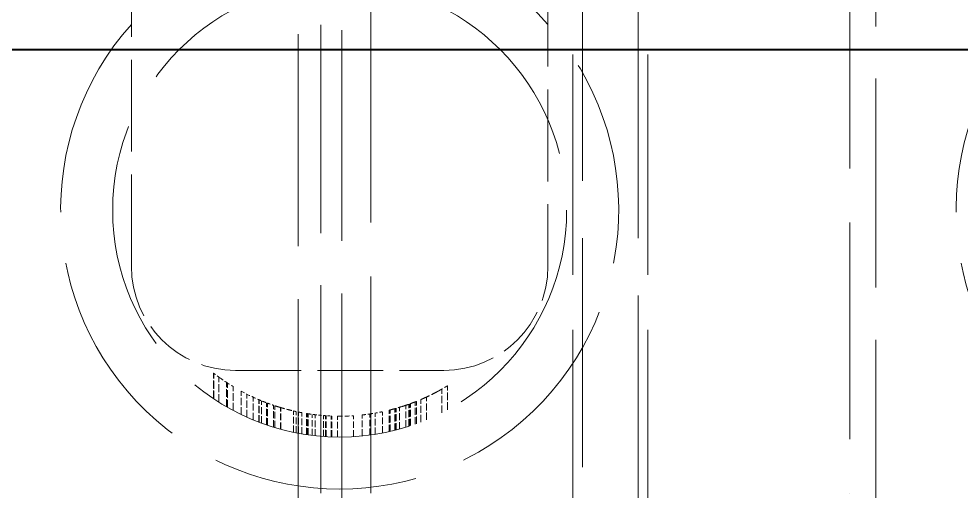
# Model space of a CAD drawing. Header units: millimetres. Extents: x 0 to 5945, y 0 to 4205.
# Drawn here: x 1910.47 to 1955.72, y 2250.56 to 2273.24 of the extents above; entities that cross this region are included whole.
import ezdxf

# ---------------------------------------------------------------- set-up
doc = ezdxf.new("R2010")
doc.units = ezdxf.units.MM
doc.header["$LTSCALE"] = 5
doc.linetypes.add('DASHED', pattern=[0.2067, 0.1654, -0.0413])
doc.layers.add('가려진 것(ISO)', color=2, linetype='DASHED', lineweight=18)
doc.layers.add('가시적인 것(ISO)', color=3, linetype='Continuous', lineweight=40)

msp = doc.modelspace()

# ---------------------------------------------------------------- linework, layer by layer
at = {"layer": '가려진 것(ISO)', "ltscale": 12.314143}
msp.add_line((1923.876, 2297.957), (1923.876, 2221.597), dxfattribs=at)
at = {"layer": '가려진 것(ISO)', "ltscale": 12.094824}
msp.add_line((1924.976, 2297.957), (1924.976, 2222.957), dxfattribs=at)
at = {"layer": '가려진 것(ISO)', "ltscale": 12.223835}
msp.add_line((1925.976, 2297.957), (1925.976, 2222.157), dxfattribs=at)
at = {"layer": '가려진 것(ISO)', "ltscale": 12.78826}
for p, q in [((1937.076, 2297.957), (1937.076, 2218.657)), ((1940.676, 2297.957), (1940.676, 2218.657))]:
    msp.add_line(p, q, dxfattribs=at)
at = {"layer": '가려진 것(ISO)', "ltscale": 12.135139}
msp.add_line((1951.626, 2222.707), (1951.626, 2297.957), dxfattribs=at)
at = {"layer": '가려진 것(ISO)', "ltscale": 12.578616}
for p, q in [((1927.376, 2250.457), (1927.376, 2276.457)), ((1950.376, 2276.457), (1950.376, 2250.457))]:
    msp.add_line(p, q, dxfattribs=at)
at = {"layer": '가려진 것(ISO)', "ltscale": 13.304306}
for p, q in [((1937.535, 2276.457), (1937.535, 2248.957)), ((1940.218, 2248.957), (1940.218, 2276.457))]:
    msp.add_line(p, q, dxfattribs=at)
at = {"layer": '가려진 것(ISO)', "ltscale": 5.33305}
for p, q in [((1915.876, 2261.357), (1915.876, 2275.357)), ((1935.876, 2275.357), (1935.876, 2261.357))]:
    msp.add_line(p, q, dxfattribs=at)
at = {"layer": '가려진 것(ISO)', "ltscale": 3.809293}
msp.add_line((1920.876, 2256.357), (1930.876, 2256.357), dxfattribs=at)
at = {"layer": '가려진 것(ISO)', "ltscale": 0.469109}
msp.add_line((1919.815, 2254.998), (1919.815, 2256.229), dxfattribs=at)
at = {"layer": '가려진 것(ISO)', "ltscale": 0.468525}
msp.add_line((1919.83, 2254.988), (1919.83, 2256.218), dxfattribs=at)
at = {"layer": '가려진 것(ISO)', "ltscale": 0.45937}
msp.add_line((1920.071, 2254.831), (1920.071, 2256.038), dxfattribs=at)
at = {"layer": '가려진 것(ISO)', "ltscale": 0.447094}
msp.add_line((1920.438, 2254.611), (1920.438, 2255.785), dxfattribs=at)
at = {"layer": '가려진 것(ISO)', "ltscale": 0.445348}
msp.add_line((1920.494, 2254.578), (1920.494, 2255.748), dxfattribs=at)
at = {"layer": '가려진 것(ISO)', "ltscale": 0.437662}
msp.add_line((1920.76, 2254.432), (1920.76, 2255.582), dxfattribs=at)
at = {"layer": '가려진 것(ISO)', "ltscale": 0.431961}
msp.add_line((1930.776, 2254.32), (1930.776, 2255.455), dxfattribs=at)
at = {"layer": '가려진 것(ISO)', "ltscale": 0.439214}
msp.add_line((1931.049, 2254.462), (1931.049, 2255.616), dxfattribs=at)
at = {"layer": '가려진 것(ISO)', "ltscale": 0.427661}
msp.add_line((1921.152, 2254.234), (1921.152, 2255.357), dxfattribs=at)
at = {"layer": '가려진 것(ISO)', "ltscale": 0.421681}
msp.add_line((1921.418, 2254.11), (1921.418, 2255.218), dxfattribs=at)
at = {"layer": '가려진 것(ISO)', "ltscale": 0.415525}
msp.add_line((1921.723, 2253.979), (1921.723, 2255.07), dxfattribs=at)
at = {"layer": '가려진 것(ISO)', "ltscale": 0.410706}
msp.add_line((1921.989, 2253.874), (1921.989, 2254.952), dxfattribs=at)
at = {"layer": '가려진 것(ISO)', "ltscale": 0.410289}
msp.add_line((1922.013, 2253.865), (1922.013, 2254.942), dxfattribs=at)
at = {"layer": '가려진 것(ISO)', "ltscale": 0.410804}
msp.add_line((1929.77, 2253.876), (1929.77, 2254.955), dxfattribs=at)
at = {"layer": '가려진 것(ISO)', "ltscale": 0.415758}
msp.add_line((1930.042, 2253.984), (1930.042, 2255.076), dxfattribs=at)
at = {"layer": '가려진 것(ISO)', "ltscale": 0.408395}
msp.add_line((1922.126, 2253.822), (1922.126, 2254.895), dxfattribs=at)
at = {"layer": '가려진 것(ISO)', "ltscale": 0.404823}
msp.add_line((1922.355, 2253.742), (1922.355, 2254.804), dxfattribs=at)
at = {"layer": '가려진 것(ISO)', "ltscale": 0.404103}
msp.add_line((1922.403, 2253.725), (1922.403, 2254.786), dxfattribs=at)
at = {"layer": '가려진 것(ISO)', "ltscale": 0.400006}
msp.add_line((1922.7, 2253.63), (1922.7, 2254.68), dxfattribs=at)
at = {"layer": '가려진 것(ISO)', "ltscale": 0.399113}
msp.add_line((1922.77, 2253.609), (1922.77, 2254.657), dxfattribs=at)
at = {"layer": '가려진 것(ISO)', "ltscale": 0.395884}
msp.add_line((1923.04, 2253.532), (1923.04, 2254.572), dxfattribs=at)
at = {"layer": '가려진 것(ISO)', "ltscale": 0.395829}
msp.add_line((1923.045, 2253.531), (1923.045, 2254.57), dxfattribs=at)
at = {"layer": '가려진 것(ISO)', "ltscale": 0.39388}
msp.add_line((1928.527, 2253.484), (1928.527, 2254.518), dxfattribs=at)
at = {"layer": '가려진 것(ISO)', "ltscale": 0.394372}
msp.add_line((1928.574, 2253.496), (1928.574, 2254.532), dxfattribs=at)
at = {"layer": '가려진 것(ISO)', "ltscale": 0.394596}
msp.add_line((1928.595, 2253.501), (1928.595, 2254.538), dxfattribs=at)
at = {"layer": '가려진 것(ISO)', "ltscale": 0.396372}
msp.add_line((1928.755, 2253.544), (1928.755, 2254.585), dxfattribs=at)
at = {"layer": '가려진 것(ISO)', "ltscale": 0.399933}
msp.add_line((1929.047, 2253.628), (1929.047, 2254.678), dxfattribs=at)
at = {"layer": '가려진 것(ISO)', "ltscale": 0.399954}
msp.add_line((1929.049, 2253.629), (1929.049, 2254.679), dxfattribs=at)
at = {"layer": '가려진 것(ISO)', "ltscale": 0.402038}
msp.add_line((1929.204, 2253.677), (1929.204, 2254.733), dxfattribs=at)
at = {"layer": '가려진 것(ISO)', "ltscale": 0.402626}
msp.add_line((1929.246, 2253.691), (1929.246, 2254.748), dxfattribs=at)
at = {"layer": '가려진 것(ISO)', "ltscale": 0.403154}
msp.add_line((1929.284, 2253.703), (1929.284, 2254.762), dxfattribs=at)
at = {"layer": '가려진 것(ISO)', "ltscale": 0.406519}
msp.add_line((1929.509, 2253.78), (1929.509, 2254.848), dxfattribs=at)
at = {"layer": '가려진 것(ISO)', "ltscale": 0.407311}
msp.add_line((1929.559, 2253.798), (1929.559, 2254.867), dxfattribs=at)
at = {"layer": '가려진 것(ISO)', "ltscale": 0.389836}
msp.add_line((1923.658, 2253.385), (1923.658, 2254.409), dxfattribs=at)
at = {"layer": '가려진 것(ISO)', "ltscale": 0.388732}
msp.add_line((1923.794, 2253.358), (1923.794, 2254.378), dxfattribs=at)
at = {"layer": '가려진 것(ISO)', "ltscale": 0.388063}
msp.add_line((1923.882, 2253.341), (1923.882, 2254.36), dxfattribs=at)
at = {"layer": '가려진 것(ISO)', "ltscale": 0.387979}
msp.add_line((1923.893, 2253.339), (1923.893, 2254.358), dxfattribs=at)
at = {"layer": '가려진 것(ISO)', "ltscale": 0.386757}
msp.add_line((1924.066, 2253.308), (1924.066, 2254.324), dxfattribs=at)
at = {"layer": '가려진 것(ISO)', "ltscale": 0.385379}
msp.add_line((1924.287, 2253.274), (1924.287, 2254.285), dxfattribs=at)
at = {"layer": '가려진 것(ISO)', "ltscale": 0.385267}
msp.add_line((1924.306, 2253.271), (1924.306, 2254.282), dxfattribs=at)
at = {"layer": '가려진 것(ISO)', "ltscale": 0.385065}
msp.add_line((1924.342, 2253.266), (1924.342, 2254.277), dxfattribs=at)
at = {"layer": '가려진 것(ISO)', "ltscale": 0.384974}
msp.add_line((1924.358, 2253.263), (1924.358, 2254.274), dxfattribs=at)
at = {"layer": '가려진 것(ISO)', "ltscale": 0.383955}
msp.add_line((1924.556, 2253.237), (1924.556, 2254.245), dxfattribs=at)
at = {"layer": '가려진 것(ISO)', "ltscale": 0.383326}
msp.add_line((1924.695, 2253.221), (1924.695, 2254.228), dxfattribs=at)
at = {"layer": '가려진 것(ISO)', "ltscale": 0.381924}
msp.add_line((1925.094, 2253.185), (1925.094, 2254.188), dxfattribs=at)
at = {"layer": '가려진 것(ISO)', "ltscale": 0.381671}
msp.add_line((1925.191, 2253.179), (1925.191, 2254.181), dxfattribs=at)
at = {"layer": '가려진 것(ISO)', "ltscale": 0.381579}
msp.add_line((1925.23, 2253.176), (1925.23, 2254.178), dxfattribs=at)
at = {"layer": '가려진 것(ISO)', "ltscale": 0.381141}
msp.add_line((1925.463, 2253.165), (1925.463, 2254.166), dxfattribs=at)
at = {"layer": '가려진 것(ISO)', "ltscale": 0.381086}
msp.add_line((1925.502, 2253.163), (1925.502, 2254.164), dxfattribs=at)
at = {"layer": '가려진 것(ISO)', "ltscale": 0.380856}
msp.add_line((1925.779, 2253.157), (1925.779, 2254.157), dxfattribs=at)
at = {"layer": '가려진 것(ISO)', "ltscale": 0.381611}
msp.add_line((1926.536, 2253.177), (1926.536, 2254.179), dxfattribs=at)
at = {"layer": '가려진 것(ISO)', "ltscale": 0.382927}
msp.add_line((1926.959, 2253.211), (1926.959, 2254.216), dxfattribs=at)
at = {"layer": '가려진 것(ISO)', "ltscale": 0.384585}
msp.add_line((1927.322, 2253.253), (1927.322, 2254.263), dxfattribs=at)
at = {"layer": '가려진 것(ISO)', "ltscale": 0.384854}
msp.add_line((1927.373, 2253.26), (1927.373, 2254.271), dxfattribs=at)
at = {"layer": '가려진 것(ISO)', "ltscale": 0.386069}
msp.add_line((1927.58, 2253.291), (1927.58, 2254.305), dxfattribs=at)
at = {"layer": '가려진 것(ISO)', "ltscale": 0.388549}
msp.add_line((1927.935, 2253.353), (1927.935, 2254.373), dxfattribs=at)
at = {"layer": '가려진 것(ISO)', "ltscale": 0.391248}
msp.add_line((1928.256, 2253.42), (1928.256, 2254.447), dxfattribs=at)
at = {"layer": '가려진 것(ISO)', "ltscale": 0.391696}
msp.add_line((1928.305, 2253.431), (1928.305, 2254.459), dxfattribs=at)
at = {"layer": '가려진 것(ISO)', "ltscale": 13.253357}
msp.add_circle((1925.876, 2264.057), 10.9, dxfattribs=at)
at = {"layer": '가려진 것(ISO)', "ltscale": 10.922766}
msp.add_arc((1925.876, 2264.057), 13.4, 41.7318, 138.2682, dxfattribs=at)
at = {"layer": '가려진 것(ISO)', "ltscale": 11.92401}
for centre in [(1925.876, 2264.057), (1968.876, 2264.057)]:
    msp.add_arc(centre, 13.4, 138.2682, 41.7318, dxfattribs=at)
at = {"layer": '가려진 것(ISO)', "ltscale": 2.991791}
for centre, start, end in [((1920.876, 2261.357), 180, 270), ((1930.876, 2261.357), 270, 0)]:
    msp.add_arc(centre, 5, start, end, dxfattribs=at)
at = {"layer": '가려진 것(ISO)', "ltscale": 0.006923}
msp.add_arc((1925.876, 2264.057), 9.9, 232.2484, 232.3551, dxfattribs=at)
at = {"layer": '가려진 것(ISO)', "ltscale": 0.314692}
msp.add_arc((1925.876, 2264.057), 9.9, 234.1, 238.8825, dxfattribs=at)
at = {"layer": '가려진 것(ISO)', "ltscale": 0.219951}
msp.add_arc((1925.876, 2264.057), 9.9, 241.4988, 244.8419, dxfattribs=at)
at = {"layer": '가려진 것(ISO)', "ltscale": 0.182906}
msp.add_arc((1925.876, 2264.057), 9.9, 249.4642, 251.2867, dxfattribs=at)
at = {"layer": '가려진 것(ISO)', "ltscale": 0.007405}
msp.add_arc((1925.876, 2264.057), 9.9, 260.7607, 260.8747, dxfattribs=at)
at = {"layer": '가려진 것(ISO)', "ltscale": 0.288416}
msp.add_arc((1925.876, 2264.057), 9.9, 269.4396, 273.8229, dxfattribs=at)
at = {"layer": '가려진 것(ISO)', "ltscale": 0.079982}
msp.add_arc((1925.876, 2264.057), 9.9, 278.6935, 279.9101, dxfattribs=at)
at = {"layer": '가려진 것(ISO)', "ltscale": 0.13763}
msp.add_arc((1925.876, 2264.057), 9.9, 279.9101, 282.0026, dxfattribs=at)
at = {"layer": '가려진 것(ISO)', "ltscale": 0.1173}
msp.add_open_spline([(1919.83, 2256.218), (1919.875, 2256.183), (1919.921, 2256.149), (1920.001, 2256.089), (1920.036, 2256.063), (1920.071, 2256.038)], degree=3, knots=[-0.03848854, -0.03848854, -0.03848854, -0.03848854, -0.02079753, -0.02079753, -0.0076155, -0.0076155, -0.0076155, -0.0076155], dxfattribs=at)
at = {"layer": '가려진 것(ISO)', "ltscale": 0.552346}
msp.add_open_spline([(1930.41, 2255.256), (1930.462, 2255.283), (1930.514, 2255.31), (1930.61, 2255.362), (1930.654, 2255.386), (1930.756, 2255.443), (1930.808, 2255.473), (1930.912, 2255.533), (1930.949, 2255.555), (1931.001, 2255.586), (1931.018, 2255.597), (1931.036, 2255.608), (1931.041, 2255.611), (1931.045, 2255.614), (1931.047, 2255.614), (1931.048, 2255.615), (1931.048, 2255.615), (1931.049, 2255.616)], degree=3, knots=[-0.1295811, -0.1295811, -0.1295811, -0.1295811, -0.1157776, -0.1157776, -0.1032171, -0.1032171, -0.0853182, -0.0853182, -0.0606618, -0.0606618, -0.0332045, -0.0332045, -0.0173407, -0.0173407, -0.008801, -0.008801, 0, 0, 0, 0], dxfattribs=at)
at = {"layer": '가려진 것(ISO)', "ltscale": 0.218159}
msp.add_open_spline([(1921.668, 2255.096), (1921.763, 2255.051), (1921.86, 2255.008), (1922.034, 2254.933), (1922.108, 2254.902), (1922.177, 2254.874)], degree=3, knots=[-0.05758971, -0.05758971, -0.05758971, -0.05758971, -0.02598556, -0.02598556, 0, 0, 0, 0], dxfattribs=at)
at = {"layer": '가려진 것(ISO)', "ltscale": 0.548385}
msp.add_open_spline([(1929.77, 2254.955), (1929.773, 2254.956), (1929.777, 2254.958), (1929.813, 2254.973), (1929.838, 2254.984), (1929.902, 2255.013), (1929.938, 2255.028), (1930.04, 2255.075), (1930.094, 2255.1), (1930.236, 2255.168), (1930.324, 2255.212), (1930.41, 2255.256)], degree=3, knots=[-0.1698727, -0.1698727, -0.1698727, -0.1698727, -0.1169877, -0.1169877, -0.0757232, -0.0757232, -0.0507389, -0.0507389, -0.0290483, -0.0290483, 0, 0, 0, 0], dxfattribs=at)
at = {"layer": '가려진 것(ISO)', "ltscale": 0.200506}
msp.add_open_spline([(1922.177, 2254.874), (1922.22, 2254.857), (1922.259, 2254.841), (1922.343, 2254.809), (1922.364, 2254.801), (1922.395, 2254.789), (1922.4, 2254.787), (1922.403, 2254.786)], degree=3, knots=[-0.0305094, -0.0305094, -0.0305094, -0.0305094, -0.02650183, -0.02650183, -0.02059372, -0.02059372, 0, 0, 0, 0], dxfattribs=at)
at = {"layer": '가려진 것(ISO)', "ltscale": 0.336099}
msp.add_open_spline([(1922.77, 2254.657), (1922.782, 2254.653), (1922.799, 2254.647), (1922.864, 2254.626), (1922.915, 2254.61), (1922.989, 2254.588)], degree=3, knots=[-0.07320406, -0.07320406, -0.07320406, -0.07320406, -0.03833825, -0.03833825, 0, 0, 0, 0], dxfattribs=at)
at = {"layer": '가려진 것(ISO)', "ltscale": 0.305312}
msp.add_open_spline([(1922.989, 2254.588), (1923.029, 2254.575), (1923.076, 2254.561), (1923.184, 2254.53), (1923.246, 2254.513), (1923.422, 2254.465), (1923.543, 2254.435), (1923.666, 2254.407)], degree=3, knots=[-0.08004949, -0.08004949, -0.08004949, -0.08004949, -0.05912189, -0.05912189, -0.03780731, -0.03780731, 0, 0, 0, 0], dxfattribs=at)
at = {"layer": '가려진 것(ISO)', "ltscale": 0.348777}
msp.add_open_spline([(1928.305, 2254.459), (1928.309, 2254.461), (1928.315, 2254.462), (1928.363, 2254.474), (1928.399, 2254.484), (1928.483, 2254.506), (1928.544, 2254.523), (1928.72, 2254.574), (1928.814, 2254.602), (1928.908, 2254.632)], degree=3, knots=[-0.1252357, -0.1252357, -0.1252357, -0.1252357, -0.0922637, -0.0922637, -0.0593684, -0.0593684, -0.0294723, -0.0294723, 0, 0, 0, 0], dxfattribs=at)
at = {"layer": '가려진 것(ISO)', "ltscale": 0.348489}
msp.add_open_spline([(1928.908, 2254.632), (1928.966, 2254.651), (1929.025, 2254.671), (1929.134, 2254.708), (1929.184, 2254.726), (1929.307, 2254.77), (1929.357, 2254.789), (1929.427, 2254.816), (1929.456, 2254.827), (1929.499, 2254.844), (1929.505, 2254.846), (1929.509, 2254.848)], degree=3, knots=[-0.0709185, -0.0709185, -0.0709185, -0.0709185, -0.06043049, -0.06043049, -0.05096591, -0.05096591, -0.03590037, -0.03590037, -0.01879731, -0.01879731, 0, 0, 0, 0], dxfattribs=at)
at = {"layer": '가려진 것(ISO)', "ltscale": 0.093898}
msp.add_open_spline([(1929.509, 2254.848), (1929.515, 2254.85), (1929.521, 2254.852), (1929.55, 2254.864), (1929.556, 2254.866), (1929.559, 2254.867)], degree=3, knots=[-0.02487117, -0.02487117, -0.02487117, -0.02487117, -0.0201595, -0.0201595, 0, 0, 0, 0], dxfattribs=at)
at = {"layer": '가려진 것(ISO)', "ltscale": 0.089306}
msp.add_open_spline([(1923.666, 2254.407), (1923.728, 2254.393), (1923.77, 2254.384), (1923.825, 2254.372), (1923.86, 2254.364), (1923.893, 2254.358)], degree=3, knots=[-0.01705697, -0.01705697, -0.01705697, -0.01705697, -0.0105082, -0.0105082, 0, 0, 0, 0], dxfattribs=at)
at = {"layer": '가려진 것(ISO)', "ltscale": 0.198411}
msp.add_open_spline([(1923.893, 2254.358), (1923.912, 2254.354), (1923.93, 2254.35), (1923.981, 2254.34), (1924.002, 2254.336), (1924.053, 2254.326), (1924.061, 2254.325), (1924.066, 2254.324)], degree=3, knots=[-0.04474604, -0.04474604, -0.04474604, -0.04474604, -0.04011032, -0.04011032, -0.03021002, -0.03021002, 0, 0, 0, 0], dxfattribs=at)
at = {"layer": '가려진 것(ISO)', "ltscale": 0.016459}
msp.add_open_spline([(1924.306, 2254.282), (1924.318, 2254.28), (1924.33, 2254.279), (1924.342, 2254.277)], degree=3, dxfattribs=at)
at = {"layer": '가려진 것(ISO)', "ltscale": 0.207431}
msp.add_open_spline([(1924.342, 2254.277), (1924.374, 2254.272), (1924.41, 2254.266), (1924.495, 2254.254), (1924.545, 2254.247), (1924.672, 2254.23), (1924.768, 2254.219), (1924.864, 2254.209)], degree=3, knots=[-0.04688468, -0.04688468, -0.04688468, -0.04688468, -0.03954987, -0.03954987, -0.02893697, -0.02893697, 0, 0, 0, 0], dxfattribs=at)
at = {"layer": '가려진 것(ISO)', "ltscale": 0.169487}
msp.add_open_spline([(1924.864, 2254.209), (1924.981, 2254.197), (1925.056, 2254.191), (1925.167, 2254.182), (1925.229, 2254.178), (1925.285, 2254.175)], degree=3, knots=[-0.03476586, -0.03476586, -0.03476586, -0.03476586, -0.02064798, -0.02064798, 0, 0, 0, 0], dxfattribs=at)
at = {"layer": '가려진 것(ISO)', "ltscale": 0.162818}
msp.add_open_spline([(1925.285, 2254.175), (1925.317, 2254.173), (1925.346, 2254.171), (1925.396, 2254.169), (1925.415, 2254.168), (1925.454, 2254.166), (1925.46, 2254.166), (1925.463, 2254.166)], degree=3, knots=[-0.04260131, -0.04260131, -0.04260131, -0.04260131, -0.03089215, -0.03089215, -0.01931644, -0.01931644, 0, 0, 0, 0], dxfattribs=at)
at = {"layer": '가려진 것(ISO)', "ltscale": 0.086357}
msp.add_open_spline([(1925.463, 2254.166), (1925.464, 2254.166), (1925.465, 2254.166), (1925.493, 2254.164), (1925.499, 2254.164), (1925.502, 2254.164)], degree=3, knots=[-0.0223639, -0.0223639, -0.0223639, -0.0223639, -0.0219562, -0.0219562, 0, 0, 0, 0], dxfattribs=at)
at = {"layer": '가려진 것(ISO)', "ltscale": 0.217573}
msp.add_open_spline([(1926.959, 2254.216), (1927.01, 2254.222), (1927.064, 2254.228), (1927.153, 2254.24), (1927.194, 2254.245), (1927.263, 2254.255), (1927.283, 2254.257), (1927.315, 2254.262), (1927.331, 2254.264), (1927.361, 2254.269), (1927.369, 2254.27), (1927.373, 2254.271)], degree=3, knots=[-0.03836599, -0.03836599, -0.03836599, -0.03836599, -0.03162395, -0.03162395, -0.02640327, -0.02640327, -0.0216152, -0.0216152, -0.01311131, -0.01311131, 0, 0, 0, 0], dxfattribs=at)
at = {"layer": '가려진 것(ISO)', "ltscale": 0.089633}
msp.add_open_spline([(1928.256, 2254.447), (1928.26, 2254.448), (1928.266, 2254.45), (1928.293, 2254.456), (1928.298, 2254.458), (1928.305, 2254.459)], degree=3, knots=[-0.0836509, -0.0836509, -0.0836509, -0.0836509, -0.05181757, -0.05181757, -0.04528651, -0.04528651, -0.04528651, -0.04528651], dxfattribs=at)
at = {"layer": '가시적인 것(ISO)'}
msp.add_line((2158.676, 2271.757), (1464.076, 2271.757), dxfattribs=at)

doc.saveas('drawing.dxf')
